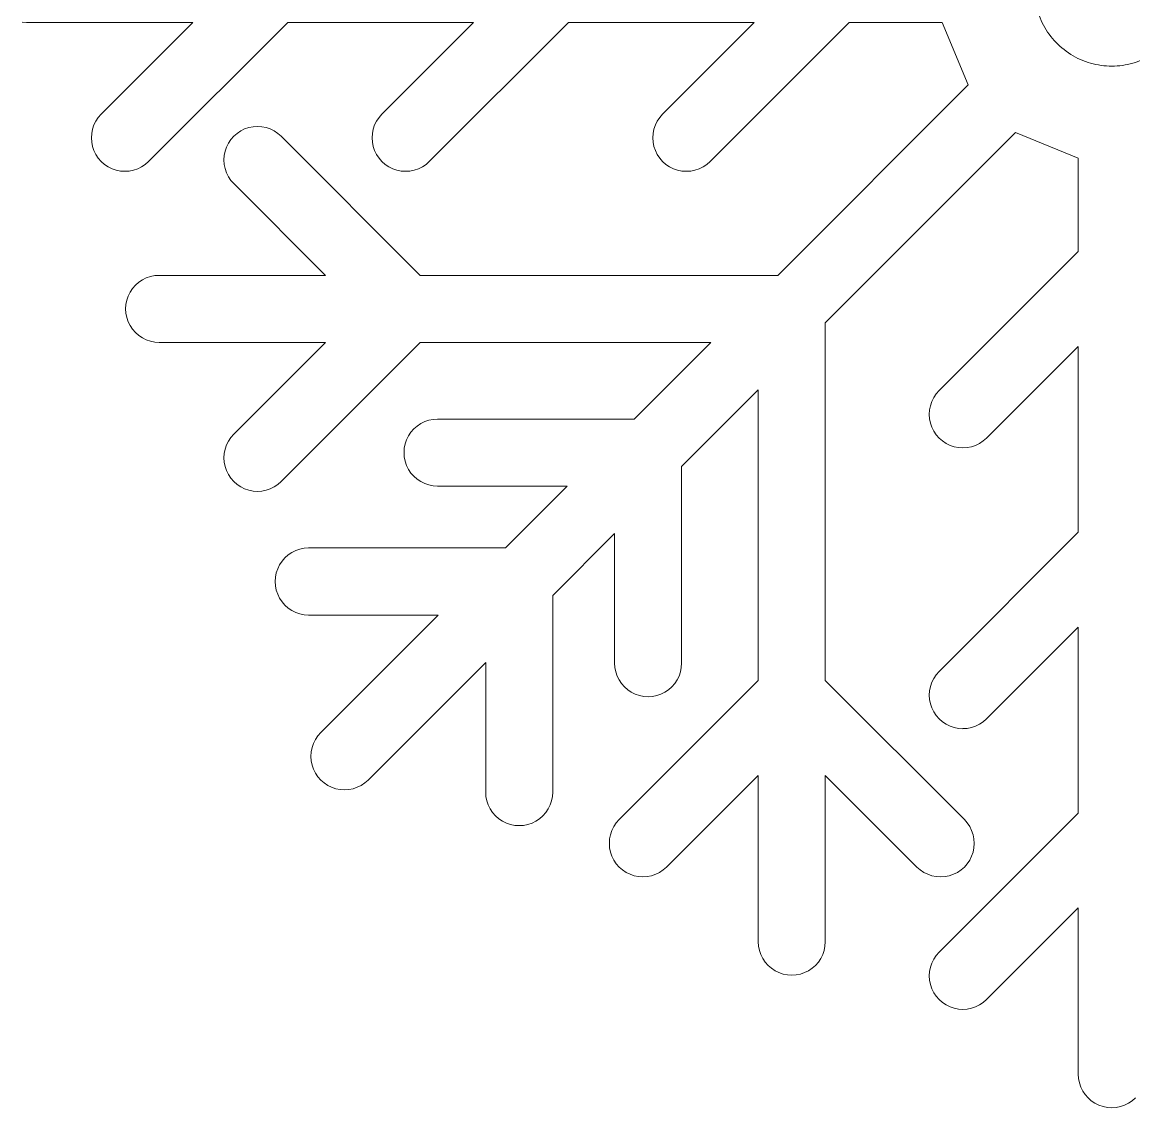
# Model space of a CAD drawing. Header units: centimetres. Extents: x -75 to 51, y -4 to 64.
# Drawn here: x -74.24 to -61.25, y -0.06 to 12.63 of the extents above; entities that cross this region are included whole.
import ezdxf

# ---------------------------------------------------------------- set-up
doc = ezdxf.new("R2010")
doc.units = ezdxf.units.CM
doc.header["$MEASUREMENT"] = 0
doc.layers.add('layer 1', color=7, linetype='Continuous')

msp = doc.modelspace()

# ---------------------------------------------------------------- linework, layer by layer
at = {"layer": 'layer 1', "color": 1, "lineweight": 20}
for points in [[(-62.4111, 13.0184), (-62.4111, 13.0184), (-62.41051, 12.98623), (-62.41051, 12.98623), (-62.41051, 12.98623), (-62.41051, 12.98623), (-62.40868, 12.95425), (-62.40868, 12.95425), (-62.40868, 12.95425), (-62.40868, 12.95425), (-62.40594, 12.92248), (-62.40594, 12.92248), (-62.40594, 12.92248), (-62.40594, 12.92248), (-62.40201, 12.89095), (-62.40201, 12.89095), (-62.40201, 12.89095), (-62.40201, 12.89095), (-62.39699, 12.85968), (-62.39699, 12.85968), (-62.39699, 12.85968), (-62.39699, 12.85968), (-62.3909, 12.8287), (-62.3909, 12.8287), (-62.3909, 12.8287), (-62.3909, 12.8287), (-62.38373, 12.79803), (-62.38373, 12.79803), (-62.38373, 12.79803), (-62.38373, 12.79803), (-62.37554, 12.7677), (-62.37554, 12.7677), (-62.37554, 12.7677), (-62.37554, 12.7677), (-62.36629, 12.73774), (-62.36629, 12.73774), (-62.36629, 12.73774), (-62.36629, 12.73774), (-62.35604, 12.70817), (-62.35604, 12.70817), (-62.35604, 12.70817), (-62.35604, 12.70817), (-62.34477, 12.679), (-62.34477, 12.679), (-62.34477, 12.679), (-62.34477, 12.679), (-62.33253, 12.65026), (-62.33253, 12.65026), (-62.33253, 12.65026), (-62.33253, 12.65026), (-62.31931, 12.62198), (-62.31931, 12.62198), (-62.31931, 12.62198), (-62.31931, 12.62198), (-62.30514, 12.59419), (-62.30514, 12.59419), (-62.30514, 12.59419), (-62.30514, 12.59419), (-62.29002, 12.56692), (-62.29002, 12.56692), (-62.29002, 12.56692), (-62.29002, 12.56692), (-62.27398, 12.5402), (-62.27398, 12.5402), (-62.27398, 12.5402), (-62.27398, 12.5402), (-62.25702, 12.51403), (-62.25702, 12.51403), (-62.25702, 12.51403), (-62.25702, 12.51403), (-62.23914, 12.48844), (-62.23914, 12.48844), (-62.23914, 12.48844), (-62.23914, 12.48844), (-62.22038, 12.46347), (-62.22038, 12.46347), (-62.22038, 12.46347), (-62.22038, 12.46347), (-62.20076, 12.43914), (-62.20076, 12.43914), (-62.20076, 12.43914), (-62.20076, 12.43914), (-62.18025, 12.41548), (-62.18025, 12.41548), (-62.18025, 12.41548), (-62.18025, 12.41548), (-62.15892, 12.39249), (-62.15892, 12.39249), (-62.15892, 12.39249), (-62.15892, 12.39249), (-62.13676, 12.37021), (-62.13676, 12.37021), (-62.13676, 12.37021), (-62.13676, 12.37021), (-62.11378, 12.34869), (-62.11378, 12.34869), (-62.11378, 12.34869), (-62.11378, 12.34869), (-62.09, 12.32791), (-62.09, 12.32791), (-62.09, 12.32791), (-62.09, 12.32791), (-62.06542, 12.30792), (-62.06542, 12.30792), (-62.06542, 12.30792), (-62.06542, 12.30792), (-62.04008, 12.28876), (-62.04008, 12.28876), (-62.04008, 12.28876), (-62.04008, 12.28876), (-62.01397, 12.27043), (-62.01397, 12.27043), (-62.01397, 12.27043), (-62.01397, 12.27043), (-61.98712, 12.25295), (-61.98712, 12.25295), (-61.98712, 12.25295), (-61.98712, 12.25295), (-61.95954, 12.23636), (-61.95954, 12.23636)], [(-61.95963, 12.23644), (-61.95963, 12.23644), (-61.93147, 12.22086), (-61.93147, 12.22086), (-61.93147, 12.22086), (-61.93147, 12.22086), (-61.90291, 12.20635), (-61.90291, 12.20635), (-61.90291, 12.20635), (-61.90291, 12.20635), (-61.87399, 12.19291), (-61.87399, 12.19291), (-61.87399, 12.19291), (-61.87399, 12.19291), (-61.84473, 12.18054), (-61.84473, 12.18054), (-61.84473, 12.18054), (-61.84473, 12.18054), (-61.81514, 12.16925), (-61.81514, 12.16925), (-61.81514, 12.16925), (-61.81514, 12.16925), (-61.78527, 12.15903), (-61.78527, 12.15903), (-61.78527, 12.15903), (-61.78527, 12.15903), (-61.75512, 12.14988), (-61.75512, 12.14988), (-61.75512, 12.14988), (-61.75512, 12.14988), (-61.72476, 12.14184), (-61.72476, 12.14184), (-61.72476, 12.14184), (-61.72476, 12.14184), (-61.69418, 12.13487), (-61.69418, 12.13487), (-61.69418, 12.13487), (-61.69418, 12.13487), (-61.66344, 12.12896), (-61.66344, 12.12896), (-61.66344, 12.12896), (-61.66344, 12.12896), (-61.63256, 12.12412), (-61.63256, 12.12412), (-61.63256, 12.12412), (-61.63256, 12.12412), (-61.60156, 12.12034), (-61.60156, 12.12034), (-61.60156, 12.12034), (-61.60156, 12.12034), (-61.57048, 12.11758), (-61.57048, 12.11758), (-61.57048, 12.11758), (-61.57048, 12.11758), (-61.53933, 12.11605), (-61.53933, 12.11605), (-61.53933, 12.11605), (-61.53933, 12.11605), (-61.50816, 12.11546), (-61.50816, 12.11546), (-61.50816, 12.11546), (-61.50816, 12.11546), (-61.47698, 12.11605), (-61.47698, 12.11605), (-61.47698, 12.11605), (-61.47698, 12.11605), (-61.44584, 12.11758), (-61.44584, 12.11758), (-61.44584, 12.11758), (-61.44584, 12.11758), (-61.41476, 12.12034), (-61.41476, 12.12034), (-61.41476, 12.12034), (-61.41476, 12.12034), (-61.38376, 12.12412), (-61.38376, 12.12412), (-61.38376, 12.12412), (-61.38376, 12.12412), (-61.35287, 12.12896), (-61.35287, 12.12896), (-61.35287, 12.12896), (-61.35287, 12.12896), (-61.32213, 12.13487), (-61.32213, 12.13487), (-61.32213, 12.13487), (-61.32213, 12.13487), (-61.29155, 12.14184), (-61.29155, 12.14184), (-61.29155, 12.14184), (-61.29155, 12.14184), (-61.26119, 12.14988), (-61.26119, 12.14988), (-61.26119, 12.14988), (-61.26119, 12.14988), (-61.23104, 12.15903), (-61.23104, 12.15903), (-61.23104, 12.15903), (-61.23104, 12.15903), (-61.20117, 12.16925), (-61.20117, 12.16925), (-61.20117, 12.16925), (-61.20117, 12.16925), (-61.17157, 12.18054), (-61.17157, 12.18054), (-61.17157, 12.18054), (-61.17157, 12.18054), (-61.14231, 12.19291), (-61.14231, 12.19291), (-61.14231, 12.19291), (-61.14231, 12.19291), (-61.11339, 12.20635), (-61.11339, 12.20635), (-61.11339, 12.20635), (-61.11339, 12.20635), (-61.08483, 12.22086), (-61.08483, 12.22086), (-61.08483, 12.22086), (-61.08483, 12.22086), (-61.05667, 12.23644), (-61.05667, 12.23644)]]:
    msp.add_open_spline(points, degree=3, knots=[0, 0, 0, 0, 0.03225806, 0.03225806, 0.03225806, 0.03225806, 0.06451613, 0.06451613, 0.06451613, 0.06451613, 0.09677419, 0.09677419, 0.09677419, 0.09677419, 0.12903226, 0.12903226, 0.12903226, 0.12903226, 0.16129032, 0.16129032, 0.16129032, 0.16129032, 0.19354839, 0.19354839, 0.19354839, 0.19354839, 0.22580645, 0.22580645, 0.22580645, 0.22580645, 0.25806452, 0.25806452, 0.25806452, 0.25806452, 0.29032258, 0.29032258, 0.29032258, 0.29032258, 0.32258065, 0.32258065, 0.32258065, 0.32258065, 0.35483871, 0.35483871, 0.35483871, 0.35483871, 0.38709677, 0.38709677, 0.38709677, 0.38709677, 0.41935484, 0.41935484, 0.41935484, 0.41935484, 0.4516129, 0.4516129, 0.4516129, 0.4516129, 0.48387097, 0.48387097, 0.48387097, 0.48387097, 0.51612903, 0.51612903, 0.51612903, 0.51612903, 0.5483871, 0.5483871, 0.5483871, 0.5483871, 0.58064516, 0.58064516, 0.58064516, 0.58064516, 0.61290323, 0.61290323, 0.61290323, 0.61290323, 0.64516129, 0.64516129, 0.64516129, 0.64516129, 0.67741935, 0.67741935, 0.67741935, 0.67741935, 0.70967742, 0.70967742, 0.70967742, 0.70967742, 0.74193548, 0.74193548, 0.74193548, 0.74193548, 0.77419355, 0.77419355, 0.77419355, 0.77419355, 0.80645161, 0.80645161, 0.80645161, 0.80645161, 0.83870968, 0.83870968, 0.83870968, 0.83870968, 0.87096774, 0.87096774, 0.87096774, 0.87096774, 0.90322581, 0.90322581, 0.90322581, 0.90322581, 0.93548387, 0.93548387, 0.93548387, 0.93548387, 1, 1, 1, 1], dxfattribs=at)
for points in [[(-74.24314, 12.62997), (-74.24314, 12.62997), (-74.19199, 12.62661), (-74.19199, 12.62661)], [(-74.19199, 12.62663), (-74.19199, 12.62663), (-72.24846, 12.62663), (-72.24846, 12.62663)], [(-72.24846, 12.62663), (-72.24846, 12.62663), (-73.32, 11.55508), (-73.32, 11.55508)], [(-72.76595, 11.00101), (-72.76595, 11.00101), (-71.14035, 12.62663), (-71.14035, 12.62663)], [(-71.14035, 12.62663), (-71.14035, 12.62663), (-68.96733, 12.62663), (-68.96733, 12.62663)], [(-68.96733, 12.62663), (-68.96733, 12.62663), (-70.03887, 11.55508), (-70.03887, 11.55508)], [(-69.48481, 11.00101), (-69.48481, 11.00101), (-67.8592, 12.62663), (-67.8592, 12.62663)], [(-67.8592, 12.62663), (-67.8592, 12.62663), (-65.68619, 12.62663), (-65.68619, 12.62663)], [(-65.68619, 12.62663), (-65.68619, 12.62663), (-66.75772, 11.55508), (-66.75772, 11.55508)], [(-66.20367, 11.00101), (-66.20367, 11.00101), (-64.57806, 12.62663), (-64.57806, 12.62663)], [(-64.57806, 12.62663), (-64.57806, 12.62663), (-63.48842, 12.62663), (-63.48842, 12.62663)], [(-63.48842, 12.62663), (-63.48842, 12.62663), (-63.18545, 11.89517), (-63.18545, 11.89517)], [(-63.18545, 11.89517), (-63.18545, 11.89517), (-65.41035, 9.6703), (-65.41035, 9.6703)], [(-73.38226, 11.47393), (-73.38226, 11.47393), (-73.40495, 11.42797), (-73.40495, 11.42797)], [(-73.3538, 11.51654), (-73.3538, 11.51654), (-73.38226, 11.47393), (-73.38226, 11.47393)], [(-73.32, 11.55508), (-73.32, 11.55508), (-73.3538, 11.51654), (-73.3538, 11.51654)], [(-70.10112, 11.47393), (-70.10112, 11.47393), (-70.1238, 11.42797), (-70.1238, 11.42797)], [(-70.07266, 11.51654), (-70.07266, 11.51654), (-70.10112, 11.47393), (-70.10112, 11.47393)], [(-70.03887, 11.55508), (-70.03887, 11.55508), (-70.07266, 11.51654), (-70.07266, 11.51654)], [(-66.81998, 11.47393), (-66.81998, 11.47393), (-66.84267, 11.42797), (-66.84267, 11.42797)], [(-66.79151, 11.51654), (-66.79151, 11.51654), (-66.81998, 11.47393), (-66.81998, 11.47393)], [(-66.75772, 11.55508), (-66.75772, 11.55508), (-66.79151, 11.51654), (-66.79151, 11.51654)], [(-73.43142, 11.32919), (-73.43142, 11.32919), (-73.43476, 11.27804), (-73.43476, 11.27804)], [(-73.42141, 11.37944), (-73.42141, 11.37944), (-73.43142, 11.32919), (-73.43142, 11.32919)], [(-73.40495, 11.42797), (-73.40495, 11.42797), (-73.42141, 11.37944), (-73.42141, 11.37944)], [(-71.73236, 11.3297), (-71.73236, 11.3297), (-71.77089, 11.2959), (-71.77089, 11.2959)], [(-71.68975, 11.35816), (-71.68975, 11.35816), (-71.73236, 11.3297), (-71.73236, 11.3297)], [(-71.64381, 11.38082), (-71.64381, 11.38082), (-71.68975, 11.35816), (-71.68975, 11.35816)], [(-71.59526, 11.39729), (-71.59526, 11.39729), (-71.64381, 11.38082), (-71.64381, 11.38082)], [(-71.54501, 11.40729), (-71.54501, 11.40729), (-71.59526, 11.39729), (-71.59526, 11.39729)], [(-71.49386, 11.41066), (-71.49386, 11.41066), (-71.54501, 11.40727), (-71.54501, 11.40727)], [(-71.44272, 11.40729), (-71.44272, 11.40729), (-71.49386, 11.41068), (-71.49386, 11.41068)], [(-71.39246, 11.39729), (-71.39246, 11.39729), (-71.44272, 11.40729), (-71.44272, 11.40729)], [(-71.34394, 11.38082), (-71.34394, 11.38082), (-71.39246, 11.39729), (-71.39246, 11.39729)], [(-71.29797, 11.35816), (-71.29797, 11.35816), (-71.34394, 11.38082), (-71.34394, 11.38082)], [(-71.25537, 11.3297), (-71.25537, 11.3297), (-71.29797, 11.35816), (-71.29797, 11.35816)], [(-71.21683, 11.2959), (-71.21683, 11.2959), (-71.25537, 11.3297), (-71.25537, 11.3297)], [(-70.15028, 11.32919), (-70.15028, 11.32919), (-70.15361, 11.27804), (-70.15361, 11.27804)], [(-70.14027, 11.37944), (-70.14027, 11.37944), (-70.15028, 11.32919), (-70.15028, 11.32919)], [(-70.1238, 11.42797), (-70.1238, 11.42797), (-70.14027, 11.37944), (-70.14027, 11.37944)], [(-66.86914, 11.32919), (-66.86914, 11.32919), (-66.87247, 11.27804), (-66.87247, 11.27804)], [(-66.85913, 11.37944), (-66.85913, 11.37944), (-66.86914, 11.32919), (-66.86914, 11.32919)], [(-66.84267, 11.42797), (-66.84267, 11.42797), (-66.85913, 11.37944), (-66.85913, 11.37944)], [(-64.85628, 9.11624), (-64.85628, 9.11624), (-62.63139, 11.34112), (-62.63139, 11.34112)], [(-62.63139, 11.34112), (-62.63139, 11.34112), (-61.89995, 11.03814), (-61.89995, 11.03814)], [(-73.43476, 11.27804), (-73.43476, 11.27804), (-73.43142, 11.22691), (-73.43142, 11.22691)], [(-73.43142, 11.22691), (-73.43142, 11.22691), (-73.42141, 11.17665), (-73.42141, 11.17665)], [(-73.42141, 11.17665), (-73.42141, 11.17665), (-73.40495, 11.12812), (-73.40495, 11.12812)], [(-71.83315, 11.21477), (-71.83315, 11.21477), (-71.85583, 11.16881), (-71.85583, 11.16881)], [(-71.80468, 11.25737), (-71.80468, 11.25737), (-71.83315, 11.21477), (-71.83315, 11.21477)], [(-71.77089, 11.2959), (-71.77089, 11.2959), (-71.80468, 11.25737), (-71.80468, 11.25737)], [(-69.59122, 9.6703), (-69.59122, 9.6703), (-71.21683, 11.2959), (-71.21683, 11.2959)], [(-70.15361, 11.27804), (-70.15361, 11.27804), (-70.15028, 11.22691), (-70.15028, 11.22691)], [(-70.15028, 11.22691), (-70.15028, 11.22691), (-70.14027, 11.17665), (-70.14027, 11.17665)], [(-70.14027, 11.17665), (-70.14027, 11.17665), (-70.1238, 11.12812), (-70.1238, 11.12812)], [(-66.87247, 11.27804), (-66.87247, 11.27804), (-66.86914, 11.22691), (-66.86914, 11.22691)], [(-66.86914, 11.22691), (-66.86914, 11.22691), (-66.85913, 11.17665), (-66.85913, 11.17665)], [(-66.85913, 11.17665), (-66.85913, 11.17665), (-66.84267, 11.12812), (-66.84267, 11.12812)], [(-73.40495, 11.12812), (-73.40495, 11.12812), (-73.38226, 11.08216), (-73.38226, 11.08216)], [(-73.38226, 11.08216), (-73.38226, 11.08216), (-73.3538, 11.03955), (-73.3538, 11.03955)], [(-71.88231, 11.07), (-71.88231, 11.07), (-71.88564, 11.01887), (-71.88564, 11.01887)], [(-71.8723, 11.12027), (-71.8723, 11.12027), (-71.88231, 11.07), (-71.88231, 11.07)], [(-71.85583, 11.16881), (-71.85583, 11.16881), (-71.8723, 11.12027), (-71.8723, 11.12027)], [(-70.1238, 11.12812), (-70.1238, 11.12812), (-70.10112, 11.08216), (-70.10112, 11.08216)], [(-70.10112, 11.08216), (-70.10112, 11.08216), (-70.07266, 11.03955), (-70.07266, 11.03955)], [(-66.84267, 11.12812), (-66.84267, 11.12812), (-66.81998, 11.08216), (-66.81998, 11.08216)], [(-66.81998, 11.08216), (-66.81998, 11.08216), (-66.79151, 11.03955), (-66.79151, 11.03955)], [(-73.3538, 11.03955), (-73.3538, 11.03955), (-73.32, 11.00101), (-73.32, 11.00101)], [(-73.32, 11.00101), (-73.32, 11.00101), (-73.28147, 10.96724), (-73.28147, 10.96724)], [(-73.28147, 10.96724), (-73.28147, 10.96724), (-73.23887, 10.93877), (-73.23887, 10.93877)], [(-73.23887, 10.93877), (-73.23887, 10.93877), (-73.19293, 10.91608), (-73.19293, 10.91608)], [(-73.19293, 10.91608), (-73.19293, 10.91608), (-73.14439, 10.89961), (-73.14439, 10.89961)], [(-72.94158, 10.89961), (-72.94158, 10.89961), (-72.89306, 10.91608), (-72.89306, 10.91608)], [(-72.89306, 10.91608), (-72.89306, 10.91608), (-72.84709, 10.93877), (-72.84709, 10.93877)], [(-72.84709, 10.93877), (-72.84709, 10.93877), (-72.80448, 10.96724), (-72.80448, 10.96724)], [(-72.80448, 10.96724), (-72.80448, 10.96724), (-72.76595, 11.00101), (-72.76595, 11.00101)], [(-71.88564, 11.01887), (-71.88564, 11.01887), (-71.88231, 10.96774), (-71.88231, 10.96774)], [(-71.88231, 10.96774), (-71.88231, 10.96774), (-71.8723, 10.91747), (-71.8723, 10.91747)], [(-71.8723, 10.91747), (-71.8723, 10.91747), (-71.85583, 10.86893), (-71.85583, 10.86893)], [(-70.07266, 11.03955), (-70.07266, 11.03955), (-70.03887, 11.00101), (-70.03887, 11.00101)], [(-70.03887, 11.00101), (-70.03887, 11.00101), (-70.00033, 10.96724), (-70.00033, 10.96724)], [(-70.00033, 10.96724), (-70.00033, 10.96724), (-69.95772, 10.93877), (-69.95772, 10.93877)], [(-69.95772, 10.93877), (-69.95772, 10.93877), (-69.91178, 10.91608), (-69.91178, 10.91608)], [(-69.91178, 10.91608), (-69.91178, 10.91608), (-69.86324, 10.89961), (-69.86324, 10.89961)], [(-69.66043, 10.89961), (-69.66043, 10.89961), (-69.61192, 10.91608), (-69.61192, 10.91608)], [(-69.61192, 10.91608), (-69.61192, 10.91608), (-69.56594, 10.93877), (-69.56594, 10.93877)], [(-69.56594, 10.93877), (-69.56594, 10.93877), (-69.52334, 10.96724), (-69.52334, 10.96724)], [(-69.52334, 10.96724), (-69.52334, 10.96724), (-69.48481, 11.00101), (-69.48481, 11.00101)], [(-66.79151, 11.03955), (-66.79151, 11.03955), (-66.75772, 11.00101), (-66.75772, 11.00101)], [(-66.75772, 11.00101), (-66.75772, 11.00101), (-66.71919, 10.96724), (-66.71919, 10.96724)], [(-66.71919, 10.96724), (-66.71919, 10.96724), (-66.67658, 10.93877), (-66.67658, 10.93877)], [(-66.67658, 10.93877), (-66.67658, 10.93877), (-66.63064, 10.91608), (-66.63064, 10.91608)], [(-66.63064, 10.91608), (-66.63064, 10.91608), (-66.5821, 10.89961), (-66.5821, 10.89961)], [(-66.37929, 10.89961), (-66.37929, 10.89961), (-66.33078, 10.91608), (-66.33078, 10.91608)], [(-66.33078, 10.91608), (-66.33078, 10.91608), (-66.2848, 10.93877), (-66.2848, 10.93877)], [(-66.2848, 10.93877), (-66.2848, 10.93877), (-66.2422, 10.96724), (-66.2422, 10.96724)], [(-66.2422, 10.96724), (-66.2422, 10.96724), (-66.20367, 11.00101), (-66.20367, 11.00101)], [(-61.89995, 11.03814), (-61.89995, 11.03814), (-61.89995, 9.94851), (-61.89995, 9.94851)], [(-73.14439, 10.89961), (-73.14439, 10.89961), (-73.09412, 10.88962), (-73.09412, 10.88962)], [(-73.09412, 10.88962), (-73.09412, 10.88962), (-73.04298, 10.88625), (-73.04298, 10.88625)], [(-73.04298, 10.88627), (-73.04298, 10.88627), (-72.99186, 10.88963), (-72.99186, 10.88963)], [(-72.99186, 10.88962), (-72.99186, 10.88962), (-72.94158, 10.89961), (-72.94158, 10.89961)], [(-71.85583, 10.86893), (-71.85583, 10.86893), (-71.83315, 10.82298), (-71.83315, 10.82298)], [(-71.83315, 10.82298), (-71.83315, 10.82298), (-71.80468, 10.78036), (-71.80468, 10.78036)], [(-69.86324, 10.89961), (-69.86324, 10.89961), (-69.81298, 10.88962), (-69.81298, 10.88962)], [(-69.81298, 10.88962), (-69.81298, 10.88962), (-69.76184, 10.88625), (-69.76184, 10.88625)], [(-69.76184, 10.88627), (-69.76184, 10.88627), (-69.71072, 10.88963), (-69.71072, 10.88963)], [(-69.71072, 10.88962), (-69.71072, 10.88962), (-69.66043, 10.89961), (-69.66043, 10.89961)], [(-66.5821, 10.89961), (-66.5821, 10.89961), (-66.53184, 10.88962), (-66.53184, 10.88962)], [(-66.53184, 10.88962), (-66.53184, 10.88962), (-66.4807, 10.88625), (-66.4807, 10.88625)], [(-66.4807, 10.88627), (-66.4807, 10.88627), (-66.42955, 10.88963), (-66.42955, 10.88963)], [(-66.42955, 10.88962), (-66.42955, 10.88962), (-66.37929, 10.89961), (-66.37929, 10.89961)], [(-71.80468, 10.78036), (-71.80468, 10.78036), (-71.77089, 10.74184), (-71.77089, 10.74184)], [(-71.77089, 10.74184), (-71.77089, 10.74184), (-70.69935, 9.6703), (-70.69935, 9.6703)], [(-61.89995, 9.94851), (-61.89995, 9.94851), (-63.52556, 8.32292), (-63.52556, 8.32292)], [(-72.83876, 9.6178), (-72.83876, 9.6178), (-72.88137, 9.58933), (-72.88137, 9.58933)], [(-72.79279, 9.64047), (-72.79279, 9.64047), (-72.83876, 9.6178), (-72.83876, 9.6178)], [(-72.74428, 9.65696), (-72.74428, 9.65696), (-72.79279, 9.64047), (-72.79279, 9.64047)], [(-72.69402, 9.66693), (-72.69402, 9.66693), (-72.74428, 9.65696), (-72.74428, 9.65696)], [(-72.64287, 9.6703), (-72.64287, 9.6703), (-72.69402, 9.66693), (-72.69402, 9.66693)], [(-70.69935, 9.6703), (-70.69935, 9.6703), (-72.64287, 9.6703), (-72.64287, 9.6703)], [(-65.41035, 9.6703), (-65.41035, 9.6703), (-69.59122, 9.6703), (-69.59122, 9.6703)], [(-72.9537, 9.51701), (-72.9537, 9.51701), (-72.98216, 9.4744), (-72.98216, 9.4744)], [(-72.9199, 9.55553), (-72.9199, 9.55553), (-72.9537, 9.51701), (-72.9537, 9.51701)], [(-72.88137, 9.58933), (-72.88137, 9.58933), (-72.9199, 9.55553), (-72.9199, 9.55553)], [(-73.02131, 9.37991), (-73.02131, 9.37991), (-73.03129, 9.32966), (-73.03129, 9.32966)], [(-73.00484, 9.42842), (-73.00484, 9.42842), (-73.02131, 9.37991), (-73.02131, 9.37991)], [(-72.98216, 9.4744), (-72.98216, 9.4744), (-73.00484, 9.42842), (-73.00484, 9.42842)], [(-73.03129, 9.32966), (-73.03129, 9.32966), (-73.03466, 9.2785), (-73.03466, 9.2785)], [(-73.03465, 9.2785), (-73.03465, 9.2785), (-73.03129, 9.22736), (-73.03129, 9.22736)], [(-73.03129, 9.22736), (-73.03129, 9.22736), (-73.02131, 9.17711), (-73.02131, 9.17711)], [(-73.02131, 9.17711), (-73.02131, 9.17711), (-73.00484, 9.12859), (-73.00484, 9.12859)], [(-73.00484, 9.12859), (-73.00484, 9.12859), (-72.98216, 9.08261), (-72.98216, 9.08261)], [(-64.85628, 4.93534), (-64.85628, 4.93534), (-64.85628, 9.11624), (-64.85628, 9.11624)], [(-72.98216, 9.08261), (-72.98216, 9.08261), (-72.9537, 9.04002), (-72.9537, 9.04002)], [(-72.9537, 9.04002), (-72.9537, 9.04002), (-72.9199, 9.00148), (-72.9199, 9.00148)], [(-72.9199, 9.00148), (-72.9199, 9.00148), (-72.88137, 8.96768), (-72.88137, 8.96768)], [(-72.88137, 8.96768), (-72.88137, 8.96768), (-72.83876, 8.93923), (-72.83876, 8.93923)], [(-72.83876, 8.93923), (-72.83876, 8.93923), (-72.79279, 8.91653), (-72.79279, 8.91653)], [(-72.79279, 8.91653), (-72.79279, 8.91653), (-72.74428, 8.90007), (-72.74428, 8.90007)], [(-72.74428, 8.90007), (-72.74428, 8.90007), (-72.69402, 8.8901), (-72.69402, 8.8901)], [(-72.69402, 8.8901), (-72.69402, 8.8901), (-72.64287, 8.88674), (-72.64287, 8.88674)], [(-72.64287, 8.88674), (-72.64287, 8.88674), (-70.69935, 8.88674), (-70.69935, 8.88674)], [(-70.69935, 8.88674), (-70.69935, 8.88674), (-71.77089, 7.81519), (-71.77089, 7.81519)], [(-71.21683, 7.26112), (-71.21683, 7.26112), (-69.59122, 8.88674), (-69.59122, 8.88674)], [(-69.59122, 8.88674), (-69.59122, 8.88674), (-66.1939, 8.88674), (-66.1939, 8.88674)], [(-66.1939, 8.88674), (-66.1939, 8.88674), (-67.08982, 7.99082), (-67.08982, 7.99082)], [(-62.9715, 7.76885), (-62.9715, 7.76885), (-61.89995, 8.84039), (-61.89995, 8.84039)], [(-61.89995, 8.84039), (-61.89995, 8.84039), (-61.89995, 6.66737), (-61.89995, 6.66737)], [(-66.53576, 7.43676), (-66.53576, 7.43676), (-65.63984, 8.33266), (-65.63984, 8.33266)], [(-65.63984, 8.33266), (-65.63984, 8.33266), (-65.63984, 4.93534), (-65.63984, 4.93534)], [(-63.52556, 8.32292), (-63.52556, 8.32292), (-63.55935, 8.28437), (-63.55935, 8.28437)], [(-63.61049, 8.19578), (-63.61049, 8.19578), (-63.62696, 8.14727), (-63.62696, 8.14727)], [(-63.58782, 8.24176), (-63.58782, 8.24176), (-63.61049, 8.19578), (-63.61049, 8.19578)], [(-63.55935, 8.28437), (-63.55935, 8.28437), (-63.58782, 8.24176), (-63.58782, 8.24176)], [(-63.63696, 8.09702), (-63.63696, 8.09702), (-63.6403, 8.04587), (-63.6403, 8.04587)], [(-63.62696, 8.14727), (-63.62696, 8.14727), (-63.63696, 8.09702), (-63.63696, 8.09702)], [(-69.58468, 7.93831), (-69.58468, 7.93831), (-69.62728, 7.90983), (-69.62728, 7.90983)], [(-69.5387, 7.96098), (-69.5387, 7.96098), (-69.58468, 7.93831), (-69.58468, 7.93831)], [(-69.4902, 7.97744), (-69.4902, 7.97744), (-69.5387, 7.96098), (-69.5387, 7.96098)], [(-69.43993, 7.98745), (-69.43993, 7.98745), (-69.4902, 7.97744), (-69.4902, 7.97744)], [(-69.38879, 7.99082), (-69.38879, 7.99082), (-69.43993, 7.98745), (-69.43993, 7.98745)], [(-67.08982, 7.99082), (-67.08982, 7.99082), (-69.38879, 7.99082), (-69.38879, 7.99082)], [(-63.6403, 8.04587), (-63.6403, 8.04587), (-63.63696, 7.99474), (-63.63696, 7.99474)], [(-63.63696, 7.99474), (-63.63696, 7.99474), (-63.62696, 7.94447), (-63.62696, 7.94447)], [(-63.62696, 7.94447), (-63.62696, 7.94447), (-63.61049, 7.89593), (-63.61049, 7.89593)], [(-71.77089, 7.81519), (-71.77089, 7.81519), (-71.80468, 7.77664), (-71.80468, 7.77664)], [(-69.69961, 7.83753), (-69.69961, 7.83753), (-69.72807, 7.79492), (-69.72807, 7.79492)], [(-69.66582, 7.87603), (-69.66582, 7.87603), (-69.69961, 7.83753), (-69.69961, 7.83753)], [(-69.62728, 7.90983), (-69.62728, 7.90983), (-69.66582, 7.87603), (-69.66582, 7.87603)], [(-63.61049, 7.89593), (-63.61049, 7.89593), (-63.58782, 7.84999), (-63.58782, 7.84999)], [(-63.58782, 7.84999), (-63.58782, 7.84999), (-63.55935, 7.80738), (-63.55935, 7.80738)], [(-63.55935, 7.80738), (-63.55935, 7.80738), (-63.52556, 7.76885), (-63.52556, 7.76885)], [(-71.85583, 7.68808), (-71.85583, 7.68808), (-71.8723, 7.63956), (-71.8723, 7.63956)], [(-71.83315, 7.73405), (-71.83315, 7.73405), (-71.85583, 7.68808), (-71.85583, 7.68808)], [(-71.80468, 7.77664), (-71.80468, 7.77664), (-71.83315, 7.73405), (-71.83315, 7.73405)], [(-69.76722, 7.70041), (-69.76722, 7.70041), (-69.77724, 7.65016), (-69.77724, 7.65016)], [(-69.75076, 7.74897), (-69.75076, 7.74897), (-69.76722, 7.70041), (-69.76722, 7.70041)], [(-69.72807, 7.79492), (-69.72807, 7.79492), (-69.75076, 7.74897), (-69.75076, 7.74897)], [(-63.52556, 7.76885), (-63.52556, 7.76885), (-63.48703, 7.73507), (-63.48703, 7.73507)], [(-63.48703, 7.73507), (-63.48703, 7.73507), (-63.44442, 7.7066), (-63.44442, 7.7066)], [(-63.44442, 7.7066), (-63.44442, 7.7066), (-63.39846, 7.68391), (-63.39846, 7.68391)], [(-63.39846, 7.68391), (-63.39846, 7.68391), (-63.34992, 7.66744), (-63.34992, 7.66744)], [(-63.34992, 7.66744), (-63.34992, 7.66744), (-63.29967, 7.65744), (-63.29967, 7.65744)], [(-63.19739, 7.65744), (-63.19739, 7.65744), (-63.14713, 7.66744), (-63.14713, 7.66744)], [(-63.14713, 7.66744), (-63.14713, 7.66744), (-63.0986, 7.68391), (-63.0986, 7.68391)], [(-63.0986, 7.68391), (-63.0986, 7.68391), (-63.05264, 7.7066), (-63.05264, 7.7066)], [(-63.05264, 7.7066), (-63.05264, 7.7066), (-63.01003, 7.73507), (-63.01003, 7.73507)], [(-63.01003, 7.73507), (-63.01003, 7.73507), (-62.9715, 7.76885), (-62.9715, 7.76885)], [(-71.88231, 7.58931), (-71.88231, 7.58931), (-71.88564, 7.53817), (-71.88564, 7.53817)], [(-71.88564, 7.53817), (-71.88564, 7.53817), (-71.88231, 7.48701), (-71.88231, 7.48701)], [(-71.8723, 7.63956), (-71.8723, 7.63956), (-71.88231, 7.58931), (-71.88231, 7.58931)], [(-69.77724, 7.65016), (-69.77724, 7.65016), (-69.78057, 7.59904), (-69.78057, 7.59904)], [(-69.78057, 7.59904), (-69.78057, 7.59904), (-69.77724, 7.5479), (-69.77724, 7.5479)], [(-69.77724, 7.5479), (-69.77724, 7.5479), (-69.76722, 7.49764), (-69.76722, 7.49764)], [(-63.29967, 7.65744), (-63.29967, 7.65744), (-63.24853, 7.65406), (-63.24853, 7.65406)], [(-63.24853, 7.6541), (-63.24853, 7.6541), (-63.19739, 7.65746), (-63.19739, 7.65746)], [(-71.88231, 7.48701), (-71.88231, 7.48701), (-71.8723, 7.43676), (-71.8723, 7.43676)], [(-71.8723, 7.43676), (-71.8723, 7.43676), (-71.85583, 7.3882), (-71.85583, 7.3882)], [(-69.76722, 7.49764), (-69.76722, 7.49764), (-69.75076, 7.44909), (-69.75076, 7.44909)], [(-69.75076, 7.44909), (-69.75076, 7.44909), (-69.72807, 7.40316), (-69.72807, 7.40316)], [(-66.53576, 5.13779), (-66.53576, 5.13779), (-66.53576, 7.43676), (-66.53576, 7.43676)], [(-71.85583, 7.3882), (-71.85583, 7.3882), (-71.83315, 7.34227), (-71.83315, 7.34227)], [(-71.83315, 7.34227), (-71.83315, 7.34227), (-71.80468, 7.29966), (-71.80468, 7.29966)], [(-71.80468, 7.29966), (-71.80468, 7.29966), (-71.77089, 7.26112), (-71.77089, 7.26112)], [(-69.72807, 7.40316), (-69.72807, 7.40316), (-69.69961, 7.36052), (-69.69961, 7.36052)], [(-69.69961, 7.36052), (-69.69961, 7.36052), (-69.66582, 7.322), (-69.66582, 7.322)], [(-69.66582, 7.322), (-69.66582, 7.322), (-69.62728, 7.28818), (-69.62728, 7.28818)], [(-69.62728, 7.28818), (-69.62728, 7.28818), (-69.58468, 7.25972), (-69.58468, 7.25972)], [(-71.77089, 7.26112), (-71.77089, 7.26112), (-71.73236, 7.22734), (-71.73236, 7.22734)], [(-71.73236, 7.22734), (-71.73236, 7.22734), (-71.68975, 7.19887), (-71.68975, 7.19887)], [(-71.68975, 7.19887), (-71.68975, 7.19887), (-71.64381, 7.17619), (-71.64381, 7.17619)], [(-71.64381, 7.17619), (-71.64381, 7.17619), (-71.59526, 7.15971), (-71.59526, 7.15971)], [(-71.59526, 7.15971), (-71.59526, 7.15971), (-71.54501, 7.14972), (-71.54501, 7.14972)], [(-71.54501, 7.14972), (-71.54501, 7.14972), (-71.49386, 7.14636), (-71.49386, 7.14636)], [(-71.49386, 7.14638), (-71.49386, 7.14638), (-71.44272, 7.14976), (-71.44272, 7.14976)], [(-71.44272, 7.14972), (-71.44272, 7.14972), (-71.39246, 7.15971), (-71.39246, 7.15971)], [(-71.39246, 7.15971), (-71.39246, 7.15971), (-71.34394, 7.17619), (-71.34394, 7.17619)], [(-71.34394, 7.17619), (-71.34394, 7.17619), (-71.29797, 7.19887), (-71.29797, 7.19887)], [(-71.29797, 7.19887), (-71.29797, 7.19887), (-71.25537, 7.22734), (-71.25537, 7.22734)], [(-71.25537, 7.22734), (-71.25537, 7.22734), (-71.21683, 7.26112), (-71.21683, 7.26112)], [(-69.58468, 7.25972), (-69.58468, 7.25972), (-69.5387, 7.23707), (-69.5387, 7.23707)], [(-69.5387, 7.23707), (-69.5387, 7.23707), (-69.4902, 7.2206), (-69.4902, 7.2206)], [(-69.4902, 7.2206), (-69.4902, 7.2206), (-69.43993, 7.21059), (-69.43993, 7.21059)], [(-69.43993, 7.21059), (-69.43993, 7.21059), (-69.38879, 7.20722), (-69.38879, 7.20722)], [(-69.38879, 7.20726), (-69.38879, 7.20726), (-67.87337, 7.20726), (-67.87337, 7.20726)], [(-67.87337, 7.20726), (-67.87337, 7.20726), (-68.59617, 6.48446), (-68.59617, 6.48446)], [(-68.04211, 5.9304), (-68.04211, 5.9304), (-67.31931, 6.6532), (-67.31931, 6.6532)], [(-67.31931, 6.6532), (-67.31931, 6.6532), (-67.31931, 5.13779), (-67.31931, 5.13779)], [(-61.89995, 6.66737), (-61.89995, 6.66737), (-63.52556, 5.04176), (-63.52556, 5.04176)], [(-71.17214, 6.36971), (-71.17214, 6.36971), (-71.20596, 6.33117), (-71.20596, 6.33117)], [(-71.13364, 6.40351), (-71.13364, 6.40351), (-71.17214, 6.36971), (-71.17214, 6.36971)], [(-71.09103, 6.43196), (-71.09103, 6.43196), (-71.13364, 6.40351), (-71.13364, 6.40351)], [(-71.04507, 6.45466), (-71.04507, 6.45466), (-71.09103, 6.43196), (-71.09103, 6.43196)], [(-70.99655, 6.47112), (-70.99655, 6.47112), (-71.04507, 6.45466), (-71.04507, 6.45466)], [(-70.94625, 6.48109), (-70.94625, 6.48109), (-70.99655, 6.47112), (-70.99655, 6.47112)], [(-70.89515, 6.48446), (-70.89515, 6.48446), (-70.94625, 6.48109), (-70.94625, 6.48109)], [(-68.59617, 6.48446), (-68.59617, 6.48446), (-70.89515, 6.48446), (-70.89515, 6.48446)], [(-71.25708, 6.24261), (-71.25708, 6.24261), (-71.27355, 6.19409), (-71.27355, 6.19409)], [(-71.23443, 6.28858), (-71.23443, 6.28858), (-71.25708, 6.24261), (-71.25708, 6.24261)], [(-71.20596, 6.33117), (-71.20596, 6.33117), (-71.23443, 6.28858), (-71.23443, 6.28858)], [(-71.28356, 6.14384), (-71.28356, 6.14384), (-71.28693, 6.09268), (-71.28693, 6.09268)], [(-71.27355, 6.19409), (-71.27355, 6.19409), (-71.28356, 6.14384), (-71.28356, 6.14384)], [(-71.28692, 6.09268), (-71.28692, 6.09268), (-71.28356, 6.04154), (-71.28356, 6.04154)], [(-71.28356, 6.04154), (-71.28356, 6.04154), (-71.27355, 5.99128), (-71.27355, 5.99128)], [(-71.27355, 5.99128), (-71.27355, 5.99128), (-71.25708, 5.94277), (-71.25708, 5.94277)], [(-71.25708, 5.94277), (-71.25708, 5.94277), (-71.23443, 5.89679), (-71.23443, 5.89679)], [(-71.23443, 5.89679), (-71.23443, 5.89679), (-71.20596, 5.85419), (-71.20596, 5.85419)], [(-71.20596, 5.85419), (-71.20596, 5.85419), (-71.17214, 5.81566), (-71.17214, 5.81566)], [(-68.04211, 3.63143), (-68.04211, 3.63143), (-68.04211, 5.9304), (-68.04211, 5.9304)], [(-71.17214, 5.81566), (-71.17214, 5.81566), (-71.13364, 5.78187), (-71.13364, 5.78187)], [(-71.13364, 5.78187), (-71.13364, 5.78187), (-71.09103, 5.75339), (-71.09103, 5.75339)], [(-71.09103, 5.75339), (-71.09103, 5.75339), (-71.04507, 5.73071), (-71.04507, 5.73071)], [(-71.04507, 5.73071), (-71.04507, 5.73071), (-70.99655, 5.71426), (-70.99655, 5.71426)], [(-70.99655, 5.71426), (-70.99655, 5.71426), (-70.94625, 5.70424), (-70.94625, 5.70424)], [(-70.94625, 5.70424), (-70.94625, 5.70424), (-70.89515, 5.70088), (-70.89515, 5.70088)], [(-70.89515, 5.7009), (-70.89515, 5.7009), (-69.37973, 5.7009), (-69.37973, 5.7009)], [(-69.37973, 5.7009), (-69.37973, 5.7009), (-70.75402, 4.32661), (-70.75402, 4.32661)], [(-62.9715, 4.48771), (-62.9715, 4.48771), (-61.89995, 5.55926), (-61.89995, 5.55926)], [(-61.89995, 5.55926), (-61.89995, 5.55926), (-61.89995, 3.38623), (-61.89995, 3.38623)], [(-70.19995, 3.77256), (-70.19995, 3.77256), (-68.82567, 5.14685), (-68.82567, 5.14685)], [(-68.82567, 5.14685), (-68.82567, 5.14685), (-68.82567, 3.63143), (-68.82567, 3.63143)], [(-67.31931, 5.13779), (-67.31931, 5.13779), (-67.31598, 5.08664), (-67.31598, 5.08664)], [(-67.31598, 5.08664), (-67.31598, 5.08664), (-67.30597, 5.03638), (-67.30597, 5.03638)], [(-66.54913, 5.03638), (-66.54913, 5.03638), (-66.53912, 5.08664), (-66.53912, 5.08664)], [(-66.53912, 5.08664), (-66.53912, 5.08664), (-66.53576, 5.13779), (-66.53576, 5.13779)], [(-67.30597, 5.03638), (-67.30597, 5.03638), (-67.28951, 4.98786), (-67.28951, 4.98786)], [(-67.28951, 4.98786), (-67.28951, 4.98786), (-67.26685, 4.94189), (-67.26685, 4.94189)], [(-67.26685, 4.94189), (-67.26685, 4.94189), (-67.23839, 4.89928), (-67.23839, 4.89928)], [(-66.61674, 4.89928), (-66.61674, 4.89928), (-66.58825, 4.94189), (-66.58825, 4.94189)], [(-66.58825, 4.94189), (-66.58825, 4.94189), (-66.56561, 4.98786), (-66.56561, 4.98786)], [(-66.56561, 4.98786), (-66.56561, 4.98786), (-66.54913, 5.03638), (-66.54913, 5.03638)], [(-63.58782, 4.96063), (-63.58782, 4.96063), (-63.61049, 4.91466), (-63.61049, 4.91466)], [(-63.55935, 5.00322), (-63.55935, 5.00322), (-63.58782, 4.96063), (-63.58782, 4.96063)], [(-63.52556, 5.04176), (-63.52556, 5.04176), (-63.55935, 5.00322), (-63.55935, 5.00322)], [(-65.63984, 4.93534), (-65.63984, 4.93534), (-67.26544, 3.30975), (-67.26544, 3.30975)], [(-67.23839, 4.89928), (-67.23839, 4.89928), (-67.20457, 4.86076), (-67.20457, 4.86076)], [(-67.20457, 4.86076), (-67.20457, 4.86076), (-67.16606, 4.82696), (-67.16606, 4.82696)], [(-67.16606, 4.82696), (-67.16606, 4.82696), (-67.12342, 4.7985), (-67.12342, 4.7985)], [(-66.73165, 4.7985), (-66.73165, 4.7985), (-66.68904, 4.82696), (-66.68904, 4.82696)], [(-66.68904, 4.82696), (-66.68904, 4.82696), (-66.65053, 4.86076), (-66.65053, 4.86076)], [(-66.65053, 4.86076), (-66.65053, 4.86076), (-66.61674, 4.89928), (-66.61674, 4.89928)], [(-63.23068, 3.30975), (-63.23068, 3.30975), (-64.85628, 4.93534), (-64.85628, 4.93534)], [(-63.63696, 4.81585), (-63.63696, 4.81585), (-63.6403, 4.76474), (-63.6403, 4.76474)], [(-63.62696, 4.86614), (-63.62696, 4.86614), (-63.63696, 4.81585), (-63.63696, 4.81585)], [(-63.61049, 4.91466), (-63.61049, 4.91466), (-63.62696, 4.86614), (-63.62696, 4.86614)], [(-67.12342, 4.7985), (-67.12342, 4.7985), (-67.07748, 4.77581), (-67.07748, 4.77581)], [(-67.07748, 4.77581), (-67.07748, 4.77581), (-67.02894, 4.75935), (-67.02894, 4.75935)], [(-67.02894, 4.75935), (-67.02894, 4.75935), (-66.97868, 4.74934), (-66.97868, 4.74934)], [(-66.97868, 4.74934), (-66.97868, 4.74934), (-66.92753, 4.74596), (-66.92753, 4.74596)], [(-66.92753, 4.74599), (-66.92753, 4.74599), (-66.87642, 4.74938), (-66.87642, 4.74938)], [(-66.87642, 4.74934), (-66.87642, 4.74934), (-66.82616, 4.75935), (-66.82616, 4.75935)], [(-66.82616, 4.75935), (-66.82616, 4.75935), (-66.77762, 4.77581), (-66.77762, 4.77581)], [(-66.77762, 4.77581), (-66.77762, 4.77581), (-66.73165, 4.7985), (-66.73165, 4.7985)], [(-63.6403, 4.76474), (-63.6403, 4.76474), (-63.63696, 4.71359), (-63.63696, 4.71359)], [(-63.63696, 4.71359), (-63.63696, 4.71359), (-63.62696, 4.66333), (-63.62696, 4.66333)], [(-63.62696, 4.66333), (-63.62696, 4.66333), (-63.61049, 4.6148), (-63.61049, 4.6148)], [(-63.61049, 4.6148), (-63.61049, 4.6148), (-63.58782, 4.56886), (-63.58782, 4.56886)], [(-63.58782, 4.56886), (-63.58782, 4.56886), (-63.55935, 4.52625), (-63.55935, 4.52625)], [(-63.55935, 4.52625), (-63.55935, 4.52625), (-63.52556, 4.48771), (-63.52556, 4.48771)], [(-63.52556, 4.48771), (-63.52556, 4.48771), (-63.48703, 4.45391), (-63.48703, 4.45391)], [(-63.48703, 4.45391), (-63.48703, 4.45391), (-63.44442, 4.42544), (-63.44442, 4.42544)], [(-63.44442, 4.42544), (-63.44442, 4.42544), (-63.39846, 4.40279), (-63.39846, 4.40279)], [(-63.0986, 4.40279), (-63.0986, 4.40279), (-63.05264, 4.42544), (-63.05264, 4.42544)], [(-63.05264, 4.42544), (-63.05264, 4.42544), (-63.01003, 4.45391), (-63.01003, 4.45391)], [(-63.01003, 4.45391), (-63.01003, 4.45391), (-62.9715, 4.48771), (-62.9715, 4.48771)], [(-70.78781, 4.28807), (-70.78781, 4.28807), (-70.81626, 4.24548), (-70.81626, 4.24548)], [(-70.75402, 4.32661), (-70.75402, 4.32661), (-70.78781, 4.28807), (-70.78781, 4.28807)], [(-63.39846, 4.40279), (-63.39846, 4.40279), (-63.34992, 4.3863), (-63.34992, 4.3863)], [(-63.34992, 4.3863), (-63.34992, 4.3863), (-63.29967, 4.3763), (-63.29967, 4.3763)], [(-63.29967, 4.3763), (-63.29967, 4.3763), (-63.24853, 4.37293), (-63.24853, 4.37293)], [(-63.24853, 4.37295), (-63.24853, 4.37295), (-63.19739, 4.37633), (-63.19739, 4.37633)], [(-63.19739, 4.3763), (-63.19739, 4.3763), (-63.14713, 4.3863), (-63.14713, 4.3863)], [(-63.14713, 4.3863), (-63.14713, 4.3863), (-63.0986, 4.40279), (-63.0986, 4.40279)], [(-70.83895, 4.19951), (-70.83895, 4.19951), (-70.85541, 4.15099), (-70.85541, 4.15099)], [(-70.81626, 4.24548), (-70.81626, 4.24548), (-70.83895, 4.19951), (-70.83895, 4.19951)], [(-70.8654, 4.10074), (-70.8654, 4.10074), (-70.86876, 4.04959), (-70.86876, 4.04959)], [(-70.86876, 4.04959), (-70.86876, 4.04959), (-70.8654, 3.99844), (-70.8654, 3.99844)], [(-70.85541, 4.15099), (-70.85541, 4.15099), (-70.8654, 4.10074), (-70.8654, 4.10074)], [(-70.8654, 3.99844), (-70.8654, 3.99844), (-70.85541, 3.94819), (-70.85541, 3.94819)], [(-70.85541, 3.94819), (-70.85541, 3.94819), (-70.83895, 3.89967), (-70.83895, 3.89967)], [(-70.83895, 3.89967), (-70.83895, 3.89967), (-70.81626, 3.8537), (-70.81626, 3.8537)], [(-70.81626, 3.8537), (-70.81626, 3.8537), (-70.78781, 3.81111), (-70.78781, 3.81111)], [(-70.78781, 3.81111), (-70.78781, 3.81111), (-70.75402, 3.77256), (-70.75402, 3.77256)], [(-70.75402, 3.77256), (-70.75402, 3.77256), (-70.71548, 3.73877), (-70.71548, 3.73877)], [(-70.23849, 3.73877), (-70.23849, 3.73877), (-70.19995, 3.77256), (-70.19995, 3.77256)], [(-66.71138, 2.75568), (-66.71138, 2.75568), (-65.63984, 3.82723), (-65.63984, 3.82723)], [(-65.63984, 3.82723), (-65.63984, 3.82723), (-65.63984, 1.8837), (-65.63984, 1.8837)], [(-64.85628, 1.8837), (-64.85628, 1.8837), (-64.85628, 3.82723), (-64.85628, 3.82723)], [(-64.85628, 3.82723), (-64.85628, 3.82723), (-63.78473, 2.75568), (-63.78473, 2.75568)], [(-70.71548, 3.73877), (-70.71548, 3.73877), (-70.67288, 3.7103), (-70.67288, 3.7103)], [(-70.67288, 3.7103), (-70.67288, 3.7103), (-70.6269, 3.68762), (-70.6269, 3.68762)], [(-70.6269, 3.68762), (-70.6269, 3.68762), (-70.57839, 3.67116), (-70.57839, 3.67116)], [(-70.57839, 3.67116), (-70.57839, 3.67116), (-70.52813, 3.66119), (-70.52813, 3.66119)], [(-70.52813, 3.66119), (-70.52813, 3.66119), (-70.47699, 3.6578), (-70.47699, 3.6578)], [(-70.47699, 3.6578), (-70.47699, 3.6578), (-70.42584, 3.66119), (-70.42584, 3.66119)], [(-70.42584, 3.66119), (-70.42584, 3.66119), (-70.37558, 3.67116), (-70.37558, 3.67116)], [(-70.37558, 3.67116), (-70.37558, 3.67116), (-70.32707, 3.68762), (-70.32707, 3.68762)], [(-70.32707, 3.68762), (-70.32707, 3.68762), (-70.2811, 3.7103), (-70.2811, 3.7103)], [(-70.2811, 3.7103), (-70.2811, 3.7103), (-70.23849, 3.73877), (-70.23849, 3.73877)], [(-68.82567, 3.63143), (-68.82567, 3.63143), (-68.82233, 3.58032), (-68.82233, 3.58032)], [(-68.82233, 3.58032), (-68.82233, 3.58032), (-68.81232, 3.53002), (-68.81232, 3.53002)], [(-68.81232, 3.53002), (-68.81232, 3.53002), (-68.79586, 3.48151), (-68.79586, 3.48151)], [(-68.07193, 3.48151), (-68.07193, 3.48151), (-68.05546, 3.53002), (-68.05546, 3.53002)], [(-68.05546, 3.53002), (-68.05546, 3.53002), (-68.04548, 3.58032), (-68.04548, 3.58032)], [(-68.04548, 3.58032), (-68.04548, 3.58032), (-68.04211, 3.63143), (-68.04211, 3.63143)], [(-68.79586, 3.48151), (-68.79586, 3.48151), (-68.77318, 3.43555), (-68.77318, 3.43555)], [(-68.77318, 3.43555), (-68.77318, 3.43555), (-68.74472, 3.39294), (-68.74472, 3.39294)], [(-68.74472, 3.39294), (-68.74472, 3.39294), (-68.71092, 3.35444), (-68.71092, 3.35444)], [(-68.15686, 3.35444), (-68.15686, 3.35444), (-68.12307, 3.39294), (-68.12307, 3.39294)], [(-68.12307, 3.39294), (-68.12307, 3.39294), (-68.09461, 3.43555), (-68.09461, 3.43555)], [(-68.09461, 3.43555), (-68.09461, 3.43555), (-68.07193, 3.48151), (-68.07193, 3.48151)], [(-61.89995, 3.38623), (-61.89995, 3.38623), (-63.52556, 1.76063), (-63.52556, 1.76063)], [(-68.71092, 3.35444), (-68.71092, 3.35444), (-68.67239, 3.3206), (-68.67239, 3.3206)], [(-68.67239, 3.3206), (-68.67239, 3.3206), (-68.62978, 3.29213), (-68.62978, 3.29213)], [(-68.62978, 3.29213), (-68.62978, 3.29213), (-68.58381, 3.26949), (-68.58381, 3.26949)], [(-68.58381, 3.26949), (-68.58381, 3.26949), (-68.53529, 3.25304), (-68.53529, 3.25304)], [(-68.53529, 3.25304), (-68.53529, 3.25304), (-68.48504, 3.24303), (-68.48504, 3.24303)], [(-68.38275, 3.24303), (-68.38275, 3.24303), (-68.33249, 3.25304), (-68.33249, 3.25304)], [(-68.33249, 3.25304), (-68.33249, 3.25304), (-68.28398, 3.26949), (-68.28398, 3.26949)], [(-68.28398, 3.26949), (-68.28398, 3.26949), (-68.238, 3.29213), (-68.238, 3.29213)], [(-68.238, 3.29213), (-68.238, 3.29213), (-68.19539, 3.3206), (-68.19539, 3.3206)], [(-68.19539, 3.3206), (-68.19539, 3.3206), (-68.15686, 3.35444), (-68.15686, 3.35444)], [(-67.29924, 3.27122), (-67.29924, 3.27122), (-67.3277, 3.2286), (-67.3277, 3.2286)], [(-67.26544, 3.30975), (-67.26544, 3.30975), (-67.29924, 3.27122), (-67.29924, 3.27122)], [(-63.19689, 3.27122), (-63.19689, 3.27122), (-63.23068, 3.30975), (-63.23068, 3.30975)], [(-63.16841, 3.2286), (-63.16841, 3.2286), (-63.19689, 3.27122), (-63.19689, 3.27122)], [(-68.48504, 3.24303), (-68.48504, 3.24303), (-68.43389, 3.23964), (-68.43389, 3.23964)], [(-68.43389, 3.23964), (-68.43389, 3.23964), (-68.38275, 3.24303), (-68.38275, 3.24303)], [(-67.36685, 3.13411), (-67.36685, 3.13411), (-67.37686, 3.08386), (-67.37686, 3.08386)], [(-67.35038, 3.18262), (-67.35038, 3.18262), (-67.36685, 3.13411), (-67.36685, 3.13411)], [(-67.3277, 3.2286), (-67.3277, 3.2286), (-67.35038, 3.18262), (-67.35038, 3.18262)], [(-63.14574, 3.18262), (-63.14574, 3.18262), (-63.16841, 3.2286), (-63.16841, 3.2286)], [(-63.12927, 3.13411), (-63.12927, 3.13411), (-63.14574, 3.18262), (-63.14574, 3.18262)], [(-63.11928, 3.08386), (-63.11928, 3.08386), (-63.12927, 3.13411), (-63.12927, 3.13411)], [(-67.37686, 3.08386), (-67.37686, 3.08386), (-67.38019, 3.03271), (-67.38019, 3.03271)], [(-67.38019, 3.03271), (-67.38019, 3.03271), (-67.37686, 2.98155), (-67.37686, 2.98155)], [(-63.11592, 3.03271), (-63.11592, 3.03271), (-63.11928, 3.08386), (-63.11928, 3.08386)], [(-63.11928, 2.98155), (-63.11928, 2.98155), (-63.11592, 3.03271), (-63.11592, 3.03271)], [(-67.37686, 2.98155), (-67.37686, 2.98155), (-67.36685, 2.9313), (-67.36685, 2.9313)], [(-67.36685, 2.9313), (-67.36685, 2.9313), (-67.35038, 2.88277), (-67.35038, 2.88277)], [(-67.35038, 2.88277), (-67.35038, 2.88277), (-67.3277, 2.83683), (-67.3277, 2.83683)], [(-63.16841, 2.83683), (-63.16841, 2.83683), (-63.14574, 2.88277), (-63.14574, 2.88277)], [(-63.14574, 2.88277), (-63.14574, 2.88277), (-63.12927, 2.9313), (-63.12927, 2.9313)], [(-63.12927, 2.9313), (-63.12927, 2.9313), (-63.11928, 2.98155), (-63.11928, 2.98155)], [(-67.3277, 2.83683), (-67.3277, 2.83683), (-67.29924, 2.79422), (-67.29924, 2.79422)], [(-67.29924, 2.79422), (-67.29924, 2.79422), (-67.26544, 2.75568), (-67.26544, 2.75568)], [(-67.26544, 2.75568), (-67.26544, 2.75568), (-67.22691, 2.72188), (-67.22691, 2.72188)], [(-66.74991, 2.72188), (-66.74991, 2.72188), (-66.71138, 2.75568), (-66.71138, 2.75568)], [(-63.78473, 2.75568), (-63.78473, 2.75568), (-63.7462, 2.72188), (-63.7462, 2.72188)], [(-63.26921, 2.72188), (-63.26921, 2.72188), (-63.23068, 2.75568), (-63.23068, 2.75568)], [(-63.23068, 2.75568), (-63.23068, 2.75568), (-63.19689, 2.79422), (-63.19689, 2.79422)], [(-63.19689, 2.79422), (-63.19689, 2.79422), (-63.16841, 2.83683), (-63.16841, 2.83683)], [(-67.22691, 2.72188), (-67.22691, 2.72188), (-67.18431, 2.69343), (-67.18431, 2.69343)], [(-67.18431, 2.69343), (-67.18431, 2.69343), (-67.13835, 2.67076), (-67.13835, 2.67076)], [(-67.13835, 2.67076), (-67.13835, 2.67076), (-67.08982, 2.65428), (-67.08982, 2.65428)], [(-67.08982, 2.65428), (-67.08982, 2.65428), (-67.03956, 2.64427), (-67.03956, 2.64427)], [(-67.03956, 2.64427), (-67.03956, 2.64427), (-66.98841, 2.6409), (-66.98841, 2.6409)], [(-66.98841, 2.64094), (-66.98841, 2.64094), (-66.93727, 2.6443), (-66.93727, 2.6443)], [(-66.93727, 2.64427), (-66.93727, 2.64427), (-66.88702, 2.65428), (-66.88702, 2.65428)], [(-66.88702, 2.65428), (-66.88702, 2.65428), (-66.8385, 2.67076), (-66.8385, 2.67076)], [(-66.8385, 2.67076), (-66.8385, 2.67076), (-66.79253, 2.69343), (-66.79253, 2.69343)], [(-66.79253, 2.69343), (-66.79253, 2.69343), (-66.74991, 2.72188), (-66.74991, 2.72188)], [(-63.7462, 2.72188), (-63.7462, 2.72188), (-63.70359, 2.69343), (-63.70359, 2.69343)], [(-63.70359, 2.69343), (-63.70359, 2.69343), (-63.65763, 2.67076), (-63.65763, 2.67076)], [(-63.65763, 2.67076), (-63.65763, 2.67076), (-63.6091, 2.65428), (-63.6091, 2.65428)], [(-63.6091, 2.65428), (-63.6091, 2.65428), (-63.55884, 2.64427), (-63.55884, 2.64427)], [(-63.55884, 2.64427), (-63.55884, 2.64427), (-63.5077, 2.6409), (-63.5077, 2.6409)], [(-63.5077, 2.64094), (-63.5077, 2.64094), (-63.45657, 2.6443), (-63.45657, 2.6443)], [(-63.45657, 2.64427), (-63.45657, 2.64427), (-63.4063, 2.65428), (-63.4063, 2.65428)], [(-63.4063, 2.65428), (-63.4063, 2.65428), (-63.35777, 2.67076), (-63.35777, 2.67076)], [(-63.35777, 2.67076), (-63.35777, 2.67076), (-63.31182, 2.69343), (-63.31182, 2.69343)], [(-63.31182, 2.69343), (-63.31182, 2.69343), (-63.26921, 2.72188), (-63.26921, 2.72188)], [(-62.9715, 1.20658), (-62.9715, 1.20658), (-61.89995, 2.27811), (-61.89995, 2.27811)], [(-61.89995, 2.27811), (-61.89995, 2.27811), (-61.89995, 0.33459), (-61.89995, 0.33459)], [(-65.63984, 1.8837), (-65.63984, 1.8837), (-65.63648, 1.83255), (-65.63648, 1.83255)], [(-65.63648, 1.83255), (-65.63648, 1.83255), (-65.62649, 1.78231), (-65.62649, 1.78231)], [(-64.86963, 1.78231), (-64.86963, 1.78231), (-64.85965, 1.83255), (-64.85965, 1.83255)], [(-64.85965, 1.83255), (-64.85965, 1.83255), (-64.85628, 1.8837), (-64.85628, 1.8837)], [(-65.62649, 1.78231), (-65.62649, 1.78231), (-65.61002, 1.73379), (-65.61002, 1.73379)], [(-65.61002, 1.73379), (-65.61002, 1.73379), (-65.58735, 1.68781), (-65.58735, 1.68781)], [(-64.90878, 1.68781), (-64.90878, 1.68781), (-64.8861, 1.73379), (-64.8861, 1.73379)], [(-64.8861, 1.73379), (-64.8861, 1.73379), (-64.86963, 1.78231), (-64.86963, 1.78231)], [(-63.55935, 1.72209), (-63.55935, 1.72209), (-63.58782, 1.67948), (-63.58782, 1.67948)], [(-63.52556, 1.76063), (-63.52556, 1.76063), (-63.55935, 1.72209), (-63.55935, 1.72209)], [(-65.58735, 1.68781), (-65.58735, 1.68781), (-65.55888, 1.6452), (-65.55888, 1.6452)], [(-65.55888, 1.6452), (-65.55888, 1.6452), (-65.52509, 1.60668), (-65.52509, 1.60668)], [(-65.52509, 1.60668), (-65.52509, 1.60668), (-65.48656, 1.57288), (-65.48656, 1.57288)], [(-65.48656, 1.57288), (-65.48656, 1.57288), (-65.44395, 1.54441), (-65.44395, 1.54441)], [(-65.05218, 1.54441), (-65.05218, 1.54441), (-65.00957, 1.57288), (-65.00957, 1.57288)], [(-65.00957, 1.57288), (-65.00957, 1.57288), (-64.97103, 1.60668), (-64.97103, 1.60668)], [(-64.97103, 1.60668), (-64.97103, 1.60668), (-64.93725, 1.6452), (-64.93725, 1.6452)], [(-64.93725, 1.6452), (-64.93725, 1.6452), (-64.90878, 1.68781), (-64.90878, 1.68781)], [(-63.62696, 1.58501), (-63.62696, 1.58501), (-63.63696, 1.53472), (-63.63696, 1.53472)], [(-63.61049, 1.63351), (-63.61049, 1.63351), (-63.62696, 1.58501), (-63.62696, 1.58501)], [(-63.58782, 1.67948), (-63.58782, 1.67948), (-63.61049, 1.63351), (-63.61049, 1.63351)], [(-65.44395, 1.54441), (-65.44395, 1.54441), (-65.39798, 1.52174), (-65.39798, 1.52174)], [(-65.39798, 1.52174), (-65.39798, 1.52174), (-65.34946, 1.50528), (-65.34946, 1.50528)], [(-65.34946, 1.50528), (-65.34946, 1.50528), (-65.2992, 1.4953), (-65.2992, 1.4953)], [(-65.2992, 1.4953), (-65.2992, 1.4953), (-65.24806, 1.49192), (-65.24806, 1.49192)], [(-65.24806, 1.49192), (-65.24806, 1.49192), (-65.19692, 1.4953), (-65.19692, 1.4953)], [(-65.19692, 1.4953), (-65.19692, 1.4953), (-65.14666, 1.50528), (-65.14666, 1.50528)], [(-65.14666, 1.50528), (-65.14666, 1.50528), (-65.09815, 1.52174), (-65.09815, 1.52174)], [(-65.09815, 1.52174), (-65.09815, 1.52174), (-65.05218, 1.54441), (-65.05218, 1.54441)], [(-63.63696, 1.53472), (-63.63696, 1.53472), (-63.6403, 1.4836), (-63.6403, 1.4836)], [(-63.6403, 1.4836), (-63.6403, 1.4836), (-63.63696, 1.43246), (-63.63696, 1.43246)], [(-63.63696, 1.43246), (-63.63696, 1.43246), (-63.62696, 1.3822), (-63.62696, 1.3822)], [(-63.62696, 1.3822), (-63.62696, 1.3822), (-63.61049, 1.33365), (-63.61049, 1.33365)], [(-63.61049, 1.33365), (-63.61049, 1.33365), (-63.58782, 1.28771), (-63.58782, 1.28771)], [(-63.58782, 1.28771), (-63.58782, 1.28771), (-63.55935, 1.24509), (-63.55935, 1.24509)], [(-63.55935, 1.24509), (-63.55935, 1.24509), (-63.52556, 1.20658), (-63.52556, 1.20658)], [(-63.52556, 1.20658), (-63.52556, 1.20658), (-63.48703, 1.17279), (-63.48703, 1.17279)], [(-63.48703, 1.17279), (-63.48703, 1.17279), (-63.44442, 1.14432), (-63.44442, 1.14432)], [(-63.05264, 1.14432), (-63.05264, 1.14432), (-63.01003, 1.17279), (-63.01003, 1.17279)], [(-63.01003, 1.17279), (-63.01003, 1.17279), (-62.9715, 1.20658), (-62.9715, 1.20658)], [(-63.44442, 1.14432), (-63.44442, 1.14432), (-63.39846, 1.12164), (-63.39846, 1.12164)], [(-63.39846, 1.12164), (-63.39846, 1.12164), (-63.34992, 1.10518), (-63.34992, 1.10518)], [(-63.34992, 1.10518), (-63.34992, 1.10518), (-63.29967, 1.09516), (-63.29967, 1.09516)], [(-63.29967, 1.09516), (-63.29967, 1.09516), (-63.24853, 1.09177), (-63.24853, 1.09177)], [(-63.24853, 1.09182), (-63.24853, 1.09182), (-63.19739, 1.0952), (-63.19739, 1.0952)], [(-63.19739, 1.09516), (-63.19739, 1.09516), (-63.14713, 1.10518), (-63.14713, 1.10518)], [(-63.14713, 1.10518), (-63.14713, 1.10518), (-63.0986, 1.12164), (-63.0986, 1.12164)], [(-63.0986, 1.12164), (-63.0986, 1.12164), (-63.05264, 1.14432), (-63.05264, 1.14432)], [(-61.89995, 0.33459), (-61.89995, 0.33459), (-61.8966, 0.28345), (-61.8966, 0.28345)], [(-61.8966, 0.28345), (-61.8966, 0.28345), (-61.8866, 0.23318), (-61.8866, 0.23318)], [(-61.8866, 0.23318), (-61.8866, 0.23318), (-61.87013, 0.18467), (-61.87013, 0.18467)], [(-61.87013, 0.18467), (-61.87013, 0.18467), (-61.84746, 0.13869), (-61.84746, 0.13869)], [(-61.84746, 0.13869), (-61.84746, 0.13869), (-61.81899, 0.0961), (-61.81899, 0.0961)], [(-61.81899, 0.0961), (-61.81899, 0.0961), (-61.7852, 0.05756), (-61.7852, 0.05756)], [(-61.7852, 0.05756), (-61.7852, 0.05756), (-61.74667, 0.02376), (-61.74667, 0.02376)], [(-61.74667, 0.02376), (-61.74667, 0.02376), (-61.70406, -0.0047), (-61.70406, -0.0047)], [(-61.31228, -0.0047), (-61.31228, -0.0047), (-61.26968, 0.02376), (-61.26968, 0.02376)], [(-61.26968, 0.02376), (-61.26968, 0.02376), (-61.23114, 0.05756), (-61.23114, 0.05756)], [(-61.70406, -0.0047), (-61.70406, -0.0047), (-61.65809, -0.02739), (-61.65809, -0.02739)], [(-61.65809, -0.02739), (-61.65809, -0.02739), (-61.60957, -0.04384), (-61.60957, -0.04384)], [(-61.60957, -0.04384), (-61.60957, -0.04384), (-61.55931, -0.05382), (-61.55931, -0.05382)], [(-61.55931, -0.05382), (-61.55931, -0.05382), (-61.50818, -0.05719), (-61.50818, -0.05719)], [(-61.50818, -0.05719), (-61.50818, -0.05719), (-61.45703, -0.05382), (-61.45703, -0.05382)], [(-61.45703, -0.05382), (-61.45703, -0.05382), (-61.40677, -0.04384), (-61.40677, -0.04384)], [(-61.40677, -0.04384), (-61.40677, -0.04384), (-61.35825, -0.02739), (-61.35825, -0.02739)], [(-61.35825, -0.02739), (-61.35825, -0.02739), (-61.31228, -0.0047), (-61.31228, -0.0047)]]:
    msp.add_open_spline(points, degree=3, dxfattribs=at)

doc.saveas('drawing.dxf')
